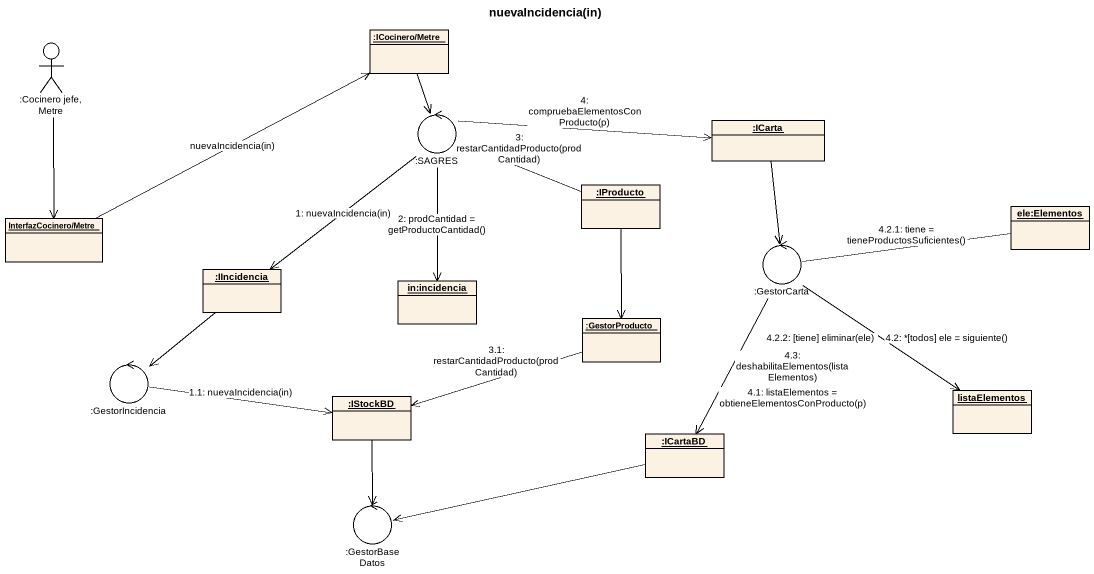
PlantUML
@startuml
title nuevaIncidencia(in)
allowmixing
hide circle
hide empty members
actor ":Cocinero jefe, Metre" as Cocinero_jefe_Metre
object ":ICocinero/Metre" as ICocinero_Metre
control ":SAGRES" as SAGRES
object ":ICarta" as ICarta
object ":IProducto" as IProducto
object "ele:Elementos" as ele_Elementos
object "InterfazCocinero/Metre" as InterfazCocinero_Metre
control ":GestorCarta" as GestorCarta
object ":IIncidencia" as IIncidencia
object "in:incidencia" as in_incidencia
object ":GestorProducto" as GestorProducto
control ":GestorIncidencia" as GestorIncidencia
object ":IStockBD" as IStockBD
object listaElementos
object ":ICartaBD" as ICartaBD
control ":GestorBaseDatos" as GestorBaseDatos
Cocinero_jefe_Metre --> InterfazCocinero_Metre
ICocinero_Metre --> SAGRES
SAGRES -right-> ICarta : 4: compruebaElementosConProducto(p)
SAGRES -right- IProducto : 3: restarCantidadProducto(prodCantidad)
SAGRES --> IIncidencia : 1: nuevaIncidencia(in)
SAGRES --> in_incidencia : 2: prodCantidad = getProductoCantidad()
ICarta --> GestorCarta
IProducto --> GestorProducto
InterfazCocinero_Metre -right-> ICocinero_Metre : nuevaIncidencia(in)
GestorCarta -right- ele_Elementos : 4.2.1: tiene = tieneProductosSuficientes()
GestorCarta -right-> listaElementos : 4.2: *[todos] ele = siguiente()
GestorCarta -right- listaElementos : 4.2.2: [tiene] eliminar(ele)
GestorCarta -- ICartaBD : 4.3: deshabilitaElementos(listaElementos)
GestorCarta --> ICartaBD : 4.1: listaElementos = obtieneElementosConProducto(p)
IIncidencia --> GestorIncidencia
GestorProducto -left-> IStockBD : 3.1: restarCantidadProducto(prodCantidad)
GestorIncidencia -right-> IStockBD : 1.1: nuevaIncidencia(in)
IStockBD --> GestorBaseDatos
ICartaBD -left-> GestorBaseDatos
@enduml
